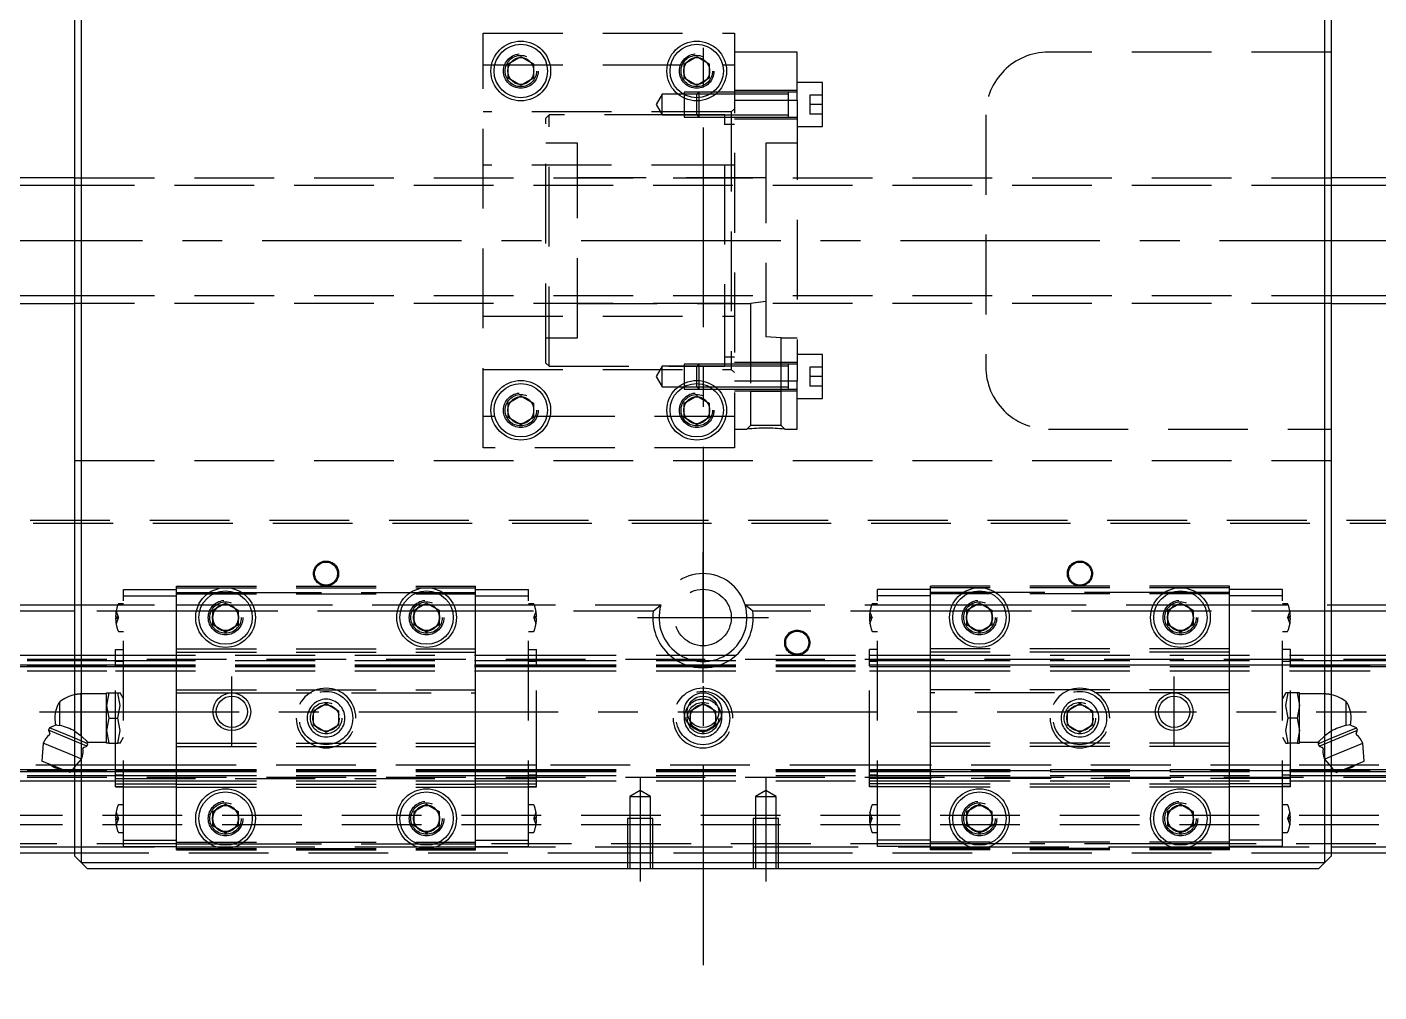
# Model space of a CAD drawing. Extents: x -13 to 881, y -378 to 120.
# Drawn here: x 152.4 to 367.6, y -119.6 to 34 of the extents above; entities that cross this region are included whole.
import ezdxf

# ---------------------------------------------------------------- set-up
doc = ezdxf.new("R2010")
doc.units = 0
doc.linetypes.add('CENTER', pattern=[50.8, 31.75, -6.35, 6.35, -6.35])
doc.linetypes.add('DASHED', pattern=[19.05, 12.7, -6.35])
doc.layers.get('0').update_dxf_attribs({"linetype": 'CONTINUOUS'})
doc.layers.add('CENTER', color=1, linetype='CENTER')

msp = doc.modelspace()

# ---------------------------------------------------------------- linework, layer by layer
at = {"color": 7, "linetype": 'CONTINUOUS'}
for p, q in [((161, 99), (161, -99)), ((359, -99), (359, 99)), ((160, -98), (160, 98)), ((360, 98), (360, -98)), ((229, 28.15), (231, 29.31)), ((229, 25.85), (229, 28.15)), ((231, 29.31), (233, 28.15)), ((233, 28.15), (233, 25.85)), ((257, 28.15), (259, 29.31)), ((257, 25.85), (257, 28.15)), ((259, 29.31), (261, 28.15)), ((261, 28.15), (261, 25.85)), ((231, 24.69), (229, 25.85)), ((233, 25.85), (231, 24.69)), ((259, 24.69), (257, 25.85)), ((261, 25.85), (259, 24.69)), ((273.6, 19.65), (273.6, 19.65)), ((160, 10), (28, 10)), ((463, 10), (360, 10)), ((28, -10), (160, -10)), ((360, -10), (463, -10)), ((229, -25.85), (231, -24.69)), ((231, -24.69), (233, -25.85)), ((257, -25.85), (259, -24.69)), ((259, -24.69), (261, -25.85)), ((229, -28.15), (229, -25.85)), ((233, -25.85), (233, -28.15)), ((257, -28.15), (257, -25.85)), ((261, -25.85), (261, -28.15)), ((231, -29.31), (229, -28.15)), ((233, -28.15), (231, -29.31)), ((259, -29.31), (257, -28.15)), ((261, -28.15), (259, -29.31)), ((146.71, -58), (160, -58)), ((182, -58.85), (184, -57.69)), ((184, -57.69), (186, -58.85)), ((214, -58.85), (216, -57.69)), ((216, -57.69), (218, -58.85)), ((302, -58.85), (304, -57.69)), ((304, -57.69), (306, -58.85)), ((334, -58.85), (336, -57.69)), ((336, -57.69), (338, -58.85)), ((360, -58), (373.29, -58)), ((160, -59), (147.94, -59)), ((182, -61.15), (182, -58.85)), ((186, -58.85), (186, -61.15)), ((214, -61.15), (214, -58.85)), ((218, -58.85), (218, -61.15)), ((302, -61.15), (302, -58.85)), ((306, -58.85), (306, -61.15)), ((334, -61.15), (334, -58.85)), ((338, -58.85), (338, -61.15)), ((372.06, -59), (360, -59)), ((184, -62.31), (182, -61.15)), ((186, -61.15), (184, -62.31)), ((216, -62.31), (214, -61.15)), ((218, -61.15), (216, -62.31)), ((304, -62.31), (302, -61.15)), ((306, -61.15), (304, -62.31)), ((336, -62.31), (334, -61.15)), ((338, -61.15), (336, -62.31)), ((0, -66), (160, -66)), ((360, -66), (520, -66)), ((0, -67.52), (160, -67.52)), ((0, -67.8), (160, -67.8)), ((360, -67.52), (520, -67.52)), ((360, -67.8), (520, -67.8)), ((157.6, -77.18), (157.6, -73.4)), ((362.4, -77.18), (362.4, -73.4)), ((157.1, -77.09), (155.98, -77.56)), ((156.94, -77.07), (157.6, -77.18)), ((363.06, -77.07), (362.4, -77.18)), ((364.02, -77.56), (362.9, -77.09)), ((155.98, -77.56), (155.83, -77.93)), ((155.83, -77.93), (156.04, -78.44)), ((160, -79.66), (155.83, -77.93)), ((160, -79.22), (155.98, -77.56)), ((360, -79.22), (364.02, -77.56)), ((360, -79.66), (364.17, -77.93)), ((363.96, -78.44), (364.17, -77.93)), ((364.17, -77.93), (364.02, -77.56)), ((154.97, -80), (154.77, -82.84)), ((160, -82.09), (154.97, -80)), ((360, -82.09), (365.03, -80)), ((365.23, -82.84), (365.03, -80)), ((159.2, -84.68), (154.77, -82.84)), ((159.2, -84.68), (160, -83.76)), ((360, -83.76), (360.8, -84.68)), ((360.8, -84.68), (365.23, -82.84)), ((0, -84.2), (158.05, -84.2)), ((0, -84.48), (158.73, -84.48)), ((0, -86), (160, -86)), ((159.37, -84.48), (160, -84.48)), ((159.62, -84.2), (160, -84.2)), ((360, -84.2), (360.38, -84.2)), ((360, -84.48), (360.63, -84.48)), ((360, -86), (520, -86)), ((361.27, -84.48), (520, -84.48)), ((361.95, -84.2), (520, -84.2)), ((182, -90.85), (184, -89.69)), ((184, -89.69), (186, -90.85)), ((214, -90.85), (216, -89.69)), ((216, -89.69), (218, -90.85)), ((302, -90.85), (304, -89.69)), ((304, -89.69), (306, -90.85)), ((334, -90.85), (336, -89.69)), ((336, -89.69), (338, -90.85)), ((182, -93.15), (182, -90.85)), ((186, -90.85), (186, -93.15)), ((214, -93.15), (214, -90.85)), ((218, -90.85), (218, -93.15)), ((302, -93.15), (302, -90.85)), ((306, -90.85), (306, -93.15)), ((334, -93.15), (334, -90.85)), ((338, -90.85), (338, -93.15)), ((184, -94.31), (182, -93.15)), ((186, -93.15), (184, -94.31)), ((216, -94.31), (214, -93.15)), ((218, -93.15), (216, -94.31)), ((304, -94.31), (302, -93.15)), ((306, -93.15), (304, -94.31)), ((336, -94.31), (334, -93.15)), ((338, -93.15), (336, -94.31)), ((1, -96.5), (160, -96.5)), ((360, -96.5), (519, -96.5)), ((160, -97.5), (2, -97.5)), ((161, -99), (160, -98)), ((360, -98), (359, -99)), ((518, -97.5), (360, -97.5)), ((162, -100), (161, -99)), ((161, -99), (359, -99)), ((358, -100), (162, -100)), ((359, -99), (358, -100))]:
    msp.add_line(p, q, dxfattribs=at)
at = {"color": 3, "linetype": 'DASHED'}
for p, q in [((225, 33), (265, 33)), ((225, -33), (225, 33)), ((265, 33), (265, -33)), ((225, 28), (265, 28)), ((275, 30), (265, 30)), ((275, 22.36), (275, 30)), ((360, 30), (315, 30)), ((275, 23.9), (265, 23.9)), ((279, 25.15), (275, 25.15)), ((279, 18.15), (279, 25.15)), ((253.5, 23.3), (252.55, 21.65)), ((252.55, 21.65), (253.5, 20)), ((257, 23.3), (253.5, 23.3)), ((253.5, 20), (253.5, 23.3)), ((259.35, 23.65), (257, 23.65)), ((257, 23.65), (257, 23.25)), ((259, 23.3), (257, 23.3)), ((257, 23.25), (257, 22.69)), ((257, 22.69), (257, 19.65)), ((259.35, 23.65), (259, 23.3)), ((261.09, 23.3), (259, 23.3)), ((259, 22.75), (259, 23.3)), ((259, 22.25), (259, 22.75)), ((259, 20), (259, 22.25)), ((261.62, 23.65), (259.35, 23.65)), ((261.62, 23.65), (259.35, 23.65)), ((259.35, 23.65), (259.35, 22.76)), ((259.35, 22.76), (259.35, 22.26)), ((259.35, 22.26), (259.35, 19.65)), ((261.98, 23.3), (261.09, 23.3)), ((262.37, 23.65), (261.62, 23.65)), ((262.37, 23.65), (261.62, 23.65)), ((265, 23.3), (261.98, 23.3)), ((265, 23.65), (262.37, 23.65)), ((265, 23.65), (262.37, 23.65)), ((273.6, 23.65), (265, 23.65)), ((273.6, 23.3), (265, 23.3)), ((265, 22.36), (275, 22.36)), ((275, 23.65), (273.59, 23.65)), ((273.6, 19.65), (273.6, 23.65)), ((275, 22.36), (275, -22.36)), ((279, 23.15), (277, 23.15)), ((277, 23.15), (277, 21.65)), ((277, 21.65), (277, 20.15)), ((279, 21.65), (277, 21.65)), ((264.5, 20.5), (225, 20.5)), ((235.5, 20), (235, 19.5)), ((235, -19.5), (235, 19.5)), ((257, 20), (235.5, 20)), ((235.5, -20), (235.5, 20)), ((253.5, 20), (257, 20)), ((257, 20), (259, 20)), ((259, 20), (257, 20)), ((257, 19.65), (259.35, 19.65)), ((263.5, 20), (259, 20)), ((259, 20), (259.35, 19.65)), ((259, 20), (265, 20)), ((259.35, 19.65), (265, 19.65)), ((259.35, 19.65), (265, 19.65)), ((263.5, 19.65), (263.5, 20)), ((263.5, -19.65), (263.5, 19.65)), ((265, 21), (264.5, 20.5)), ((264.5, 20.5), (264.5, -20.5)), ((265, 20), (273.6, 20)), ((265, 19.65), (273.6, 19.65)), ((265, 19.4), (275, 19.4)), ((273.59, 19.65), (275, 19.65)), ((279, 20.15), (277, 20.15)), ((305, 20), (305, -20)), ((265, 18.5), (263.5, 18.5)), ((275, 18.15), (279, 18.15)), ((240, 15.5), (235, 15.5)), ((240, -15.5), (240, 15.5)), ((275, 15.5), (270, 15.5)), ((270, 15.5), (270, -15.3)), ((264.5, 12), (225, 12)), ((265, 12), (264.5, 12)), ((160, 10), (360, 10)), ((360, 8.75), (160, 8.75)), ((270, 10), (240, 10)), ((160, -8.75), (360, -8.75)), ((360, -10), (160, -10)), ((240, -10), (267.54, -10)), ((270, -9.69), (267.54, -10)), ((267.54, -10), (267.54, -24)), ((225, -12), (264.5, -12)), ((264.5, -12), (265, -12)), ((264.5, -12), (265, -12)), ((235, -15.5), (240, -15.5)), ((272.46, -15.5), (270, -15.3)), ((272.46, -24), (272.46, -15.5)), ((272.46, -15.5), (275, -15.5)), ((263.5, -18.5), (265, -18.5)), ((279, -18.15), (275, -18.15)), ((279, -25.15), (279, -18.15)), ((225, -20.5), (264.5, -20.5)), ((235, -19.5), (235.5, -20)), ((235.5, -20), (257, -20)), ((253.5, -20), (252.55, -21.65)), ((257, -20), (253.5, -20)), ((253.5, -21.65), (253.5, -20)), ((259.35, -19.65), (257, -19.65)), ((257, -19.65), (257, -22.69)), ((259, -20), (257, -20)), ((257, -20), (259, -20)), ((259.35, -19.65), (259, -20)), ((259, -20), (263.5, -20)), ((265, -20), (259, -20)), ((259, -22.25), (259, -20)), ((265, -19.65), (259.35, -19.65)), ((265, -19.65), (259.35, -19.65)), ((259.35, -19.65), (259.35, -22.26)), ((263.5, -20), (263.5, -19.65)), ((264.5, -20.5), (265, -21)), ((275, -19.4), (265, -19.4)), ((273.6, -19.65), (265, -19.65)), ((273.6, -20), (265, -20)), ((275, -19.65), (273.59, -19.65)), ((273.6, -20), (273.6, -19.65)), ((273.6, -23.65), (273.6, -19.65)), ((273.6, -23.65), (273.6, -19.65)), ((273.6, -23.3), (273.6, -20)), ((279, -20.15), (277, -20.15)), ((277, -20.15), (277, -21.65)), ((252.55, -21.65), (253.5, -23.3)), ((253.5, -23.3), (253.5, -21.65)), ((253.5, -23.3), (257, -23.3)), ((257, -22.69), (257, -23.25)), ((257, -23.25), (257, -23.65)), ((257, -23.3), (259, -23.3)), ((257, -23.65), (259.35, -23.65)), ((259, -22.75), (259, -22.25)), ((259, -23.3), (259, -22.75)), ((259, -23.3), (259.35, -23.65)), ((259, -23.3), (261.09, -23.3)), ((259.35, -22.26), (259.35, -22.76)), ((259.35, -22.76), (259.35, -23.65)), ((259.35, -23.65), (261.62, -23.65)), ((259.35, -23.65), (261.62, -23.65)), ((261.09, -23.3), (261.98, -23.3)), ((261.62, -23.65), (262.37, -23.65)), ((261.62, -23.65), (262.37, -23.65)), ((261.98, -23.3), (265, -23.3)), ((262.37, -23.65), (265, -23.65)), ((262.37, -23.65), (265, -23.65)), ((275, -22.36), (265, -22.36)), ((265, -23.3), (273.6, -23.3)), ((265, -23.65), (273.6, -23.65)), ((273.59, -23.65), (275, -23.65)), ((273.6, -23.65), (273.6, -23.3)), ((275, -30), (275, -22.36)), ((279, -21.65), (277, -21.65)), ((277, -21.65), (277, -23.15)), ((279, -23.15), (277, -23.15)), ((265, -23.9), (275, -23.9)), ((272.46, -24), (267.54, -24)), ((267.55, -24), (267.55, -29.45)), ((272.45, -29.45), (272.45, -24)), ((275, -25.15), (279, -25.15)), ((265, -28), (225, -28)), ((265, -30), (267, -30)), ((267.55, -29.45), (267, -30)), ((272.45, -29.45), (267.55, -29.45)), ((273, -30), (272.45, -29.45)), ((273, -30), (275, -30)), ((315, -30), (360, -30)), ((265, -33), (225, -33)), ((160, -35), (360, -35)), ((0.5, -44.5), (519.5, -44.5)), ((1, -45), (519, -45)), ((167.77, -55.55), (176.2, -55.55)), ((167.77, -56.55), (167.77, -55.55)), ((176.2, -56), (176.2, -55)), ((176.2, -55), (223.8, -55)), ((176.2, -55.25), (223.8, -55.25)), ((223.8, -56), (223.8, -55)), ((223.8, -55.55), (232.23, -55.55)), ((232.23, -56.55), (232.23, -55.55)), ((287.77, -56.55), (287.77, -55.55)), ((296.2, -55.55), (287.77, -55.55)), ((296.2, -56), (296.2, -55)), ((343.8, -55), (296.2, -55)), ((343.8, -55.25), (296.2, -55.25)), ((343.8, -56), (343.8, -55)), ((352.23, -55.55), (343.8, -55.55)), ((352.23, -56.55), (352.23, -55.55)), ((160, -58), (176.2, -58)), ((167.77, -57.8), (166.99, -57.8)), ((167.77, -56.55), (176.2, -56.55)), ((167.77, -95.45), (167.77, -56.55)), ((176.2, -65), (176.2, -56)), ((176.2, -56), (181.44, -56)), ((176.2, -56.25), (223.8, -56.25)), ((176.2, -58), (179.69, -58)), ((179.69, -58), (180.25, -58)), ((180.25, -58), (182.11, -58)), ((181.44, -56), (182.56, -56)), ((182.11, -58), (182.5, -58)), ((182.5, -58), (183.36, -58)), ((182.56, -56), (185.44, -56)), ((183.36, -58), (183.46, -58)), ((183.46, -58), (183.5, -58)), ((183.5, -58), (184.5, -58)), ((184.5, -58), (184.54, -58)), ((184.54, -58), (184.64, -58)), ((184.64, -58), (185.5, -58)), ((185.44, -56), (186.56, -56)), ((185.5, -58), (185.89, -58)), ((185.89, -58), (187.75, -58)), ((186.56, -56), (213.44, -56)), ((187.75, -58), (188.31, -58)), ((188.31, -58), (211.69, -58)), ((211.69, -58), (212.25, -58)), ((212.25, -58), (214.11, -58)), ((213.44, -56), (214.56, -56)), ((214.11, -58), (214.5, -58)), ((214.5, -58), (215.36, -58)), ((214.56, -56), (217.44, -56)), ((215.36, -58), (215.46, -58)), ((215.46, -58), (215.5, -58)), ((215.5, -58), (216.5, -58)), ((216.5, -58), (216.54, -58)), ((216.54, -58), (216.64, -58)), ((216.64, -58), (217.5, -58)), ((217.44, -56), (218.56, -56)), ((217.5, -58), (217.89, -58)), ((217.89, -58), (219.75, -58)), ((218.56, -56), (223.8, -56)), ((219.75, -58), (220.31, -58)), ((220.31, -58), (223.8, -58)), ((223.8, -65), (223.8, -56)), ((223.8, -56.55), (232.23, -56.55)), ((223.8, -58), (253.29, -58)), ((232.23, -95.45), (232.23, -56.55)), ((233.01, -57.8), (232.23, -57.8)), ((252.06, -59), (253.29, -58)), ((266.71, -58), (296.2, -58)), ((267.94, -59), (266.71, -58)), ((287.77, -57.8), (286.99, -57.8)), ((287.77, -95.45), (287.77, -56.55)), ((296.2, -56.55), (287.77, -56.55)), ((296.2, -65), (296.2, -56)), ((301.44, -56), (296.2, -56)), ((343.8, -56.25), (296.2, -56.25)), ((296.2, -58), (299.69, -58)), ((299.69, -58), (300.25, -58)), ((300.25, -58), (302.11, -58)), ((302.56, -56), (301.44, -56)), ((302.11, -58), (302.5, -58)), ((302.5, -58), (303.36, -58)), ((305.44, -56), (302.56, -56)), ((303.36, -58), (303.46, -58)), ((303.46, -58), (303.5, -58)), ((303.5, -58), (304.5, -58)), ((304.5, -58), (304.54, -58)), ((304.54, -58), (304.64, -58)), ((304.64, -58), (305.5, -58)), ((306.56, -56), (305.44, -56)), ((305.5, -58), (305.89, -58)), ((305.89, -58), (307.75, -58)), ((333.44, -56), (306.56, -56)), ((307.75, -58), (308.31, -58)), ((308.31, -58), (331.69, -58)), ((331.69, -58), (332.25, -58)), ((332.25, -58), (334.11, -58)), ((334.56, -56), (333.44, -56)), ((334.11, -58), (334.5, -58)), ((334.5, -58), (335.36, -58)), ((337.44, -56), (334.56, -56)), ((335.36, -58), (335.46, -58)), ((335.46, -58), (335.5, -58)), ((335.5, -58), (336.5, -58)), ((336.5, -58), (336.54, -58)), ((336.54, -58), (336.64, -58)), ((336.64, -58), (337.5, -58)), ((338.56, -56), (337.44, -56)), ((337.5, -58), (337.89, -58)), ((337.89, -58), (339.75, -58)), ((343.8, -56), (338.56, -56)), ((339.75, -58), (340.31, -58)), ((340.31, -58), (360, -58)), ((343.8, -65), (343.8, -56)), ((352.23, -56.55), (343.8, -56.55)), ((352.23, -95.45), (352.23, -56.55)), ((353.01, -57.8), (352.23, -57.8)), ((176.2, -59), (160, -59)), ((166.5, -59.9), (166.58, -59.9)), ((166.58, -60.1), (166.5, -60.1)), ((166.58, -59), (166.9, -59.9)), ((166.58, -59.9), (166.9, -59.9)), ((166.58, -59.9), (166.58, -60.1)), ((166.9, -60.1), (166.58, -61)), ((166.58, -60.1), (166.9, -60.1)), ((166.9, -59.9), (166.94, -60)), ((166.9, -60.1), (166.94, -60)), ((179.36, -59), (176.2, -59)), ((179.87, -59), (179.36, -59)), ((181.44, -59), (179.87, -59)), ((181.71, -59), (181.44, -59)), ((182, -59), (181.71, -59)), ((182.15, -59), (182, -59)), ((182.2, -59), (182.15, -59)), ((185.8, -59), (182.2, -59)), ((185.85, -59), (185.8, -59)), ((186, -59), (185.85, -59)), ((186.29, -59), (186, -59)), ((186.56, -59), (186.29, -59)), ((188.13, -59), (186.56, -59)), ((188.64, -59), (188.13, -59)), ((211.36, -59), (188.64, -59)), ((211.87, -59), (211.36, -59)), ((213.44, -59), (211.87, -59)), ((213.71, -59), (213.44, -59)), ((214, -59), (213.71, -59)), ((214.15, -59), (214, -59)), ((214.2, -59), (214.15, -59)), ((217.8, -59), (214.2, -59)), ((217.85, -59), (217.8, -59)), ((218, -59), (217.85, -59)), ((218.29, -59), (218, -59)), ((218.56, -59), (218.29, -59)), ((220.13, -59), (218.56, -59)), ((220.64, -59), (220.13, -59)), ((223.8, -59), (220.64, -59)), ((252.06, -59), (223.8, -59)), ((233.1, -59.9), (233.06, -60)), ((233.1, -60.1), (233.06, -60)), ((233.1, -59.9), (233.42, -59)), ((233.42, -59.9), (233.1, -59.9)), ((233.42, -61), (233.1, -60.1)), ((233.42, -60.1), (233.1, -60.1)), ((233.42, -60.1), (233.42, -59.9)), ((233.42, -59.9), (233.5, -59.9)), ((233.5, -60.1), (233.42, -60.1)), ((296.2, -59), (267.94, -59)), ((286.58, -59.9), (286.5, -59.9)), ((286.5, -60.1), (286.58, -60.1)), ((286.9, -59.9), (286.58, -59)), ((286.58, -59.9), (286.9, -59.9)), ((286.58, -60.1), (286.58, -59.9)), ((286.58, -61), (286.9, -60.1)), ((286.58, -60.1), (286.9, -60.1)), ((286.9, -59.9), (286.94, -60)), ((286.9, -60.1), (286.94, -60)), ((299.36, -59), (296.2, -59)), ((299.87, -59), (299.36, -59)), ((301.44, -59), (299.87, -59)), ((301.71, -59), (301.44, -59)), ((302, -59), (301.71, -59)), ((302.15, -59), (302, -59)), ((302.2, -59), (302.15, -59)), ((305.8, -59), (302.2, -59)), ((305.85, -59), (305.8, -59)), ((306, -59), (305.85, -59)), ((306.29, -59), (306, -59)), ((306.56, -59), (306.29, -59)), ((308.13, -59), (306.56, -59)), ((308.64, -59), (308.13, -59)), ((331.36, -59), (308.64, -59)), ((331.87, -59), (331.36, -59)), ((333.44, -59), (331.87, -59)), ((333.71, -59), (333.44, -59)), ((334, -59), (333.71, -59)), ((334.15, -59), (334, -59)), ((334.2, -59), (334.15, -59)), ((337.8, -59), (334.2, -59)), ((337.85, -59), (337.8, -59)), ((338, -59), (337.85, -59)), ((338.29, -59), (338, -59)), ((338.56, -59), (338.29, -59)), ((340.13, -59), (338.56, -59)), ((340.64, -59), (340.13, -59)), ((360, -59), (340.64, -59)), ((353.1, -59.9), (353.06, -60)), ((353.1, -60.1), (353.06, -60)), ((353.42, -59), (353.1, -59.9)), ((353.42, -59.9), (353.1, -59.9)), ((353.1, -60.1), (353.42, -61)), ((353.42, -60.1), (353.1, -60.1)), ((353.5, -59.9), (353.42, -59.9)), ((353.42, -59.9), (353.42, -60.1)), ((353.42, -60.1), (353.5, -60.1)), ((166.99, -62.2), (167.77, -62.2)), ((232.23, -62.2), (233.01, -62.2)), ((286.99, -62.2), (287.77, -62.2)), ((352.23, -62.2), (353.01, -62.2)), ((0, -66.6), (520, -66.6)), ((160, -66), (166.5, -66)), ((166.5, -65.07), (167.77, -65.07)), ((166.5, -67.67), (166.5, -65.07)), ((166.5, -65.08), (167.77, -65.08)), ((166.5, -66), (223.8, -66)), ((176.2, -65.5), (176.2, -65)), ((176.2, -65), (223.8, -65)), ((176.2, -71.5), (176.2, -65.5)), ((176.2, -65.5), (223.8, -65.5)), ((223.8, -65.5), (223.8, -65)), ((223.8, -71.5), (223.8, -65.5)), ((223.8, -66), (233.5, -66)), ((232.23, -65.07), (233.5, -65.07)), ((232.23, -65.08), (233.5, -65.08)), ((233.5, -67.67), (233.5, -65.07)), ((233.5, -66), (286.5, -66)), ((287.77, -65.07), (286.5, -65.07)), ((286.5, -67.67), (286.5, -65.07)), ((287.77, -65.08), (286.5, -65.08)), ((286.5, -66), (296.2, -66)), ((296.2, -65.5), (296.2, -65)), ((343.8, -65), (296.2, -65)), ((296.2, -71.5), (296.2, -65.5)), ((343.8, -65.5), (296.2, -65.5)), ((296.2, -66), (353.5, -66)), ((343.8, -65.5), (343.8, -65)), ((343.8, -71.5), (343.8, -65.5)), ((353.5, -65.07), (352.23, -65.07)), ((353.5, -65.08), (352.23, -65.08)), ((353.5, -67.67), (353.5, -65.07)), ((353.5, -66), (360, -66)), ((0, -66.85), (160, -66.85)), ((0, -67.58), (166.5, -67.58)), ((0, -68.5), (166.5, -68.5)), ((160, -66.85), (166.5, -66.85)), ((160, -67.52), (166.5, -67.52)), ((160, -67.8), (166.5, -67.8)), ((166.5, -66.85), (223.8, -66.85)), ((166.5, -66.92), (167.77, -66.92)), ((166.5, -67.52), (223.8, -67.52)), ((166.5, -67.58), (223.8, -67.58)), ((166.5, -84.33), (166.5, -67.67)), ((166.5, -67.8), (223.8, -67.8)), ((166.5, -68.5), (223.8, -68.5)), ((223.8, -66.85), (233.5, -66.85)), ((223.8, -67.52), (233.5, -67.52)), ((223.8, -67.58), (233.5, -67.58)), ((223.8, -67.8), (233.5, -67.8)), ((223.8, -68.5), (233.5, -68.5)), ((232.23, -66.92), (233.5, -66.92)), ((233.5, -66.85), (286.5, -66.85)), ((233.5, -67.52), (286.5, -67.52)), ((233.5, -67.58), (286.5, -67.58)), ((233.5, -84.33), (233.5, -67.67)), ((233.5, -67.8), (286.5, -67.8)), ((233.5, -68.5), (286.5, -68.5)), ((286.5, -66.85), (296.2, -66.85)), ((286.5, -66.92), (287.77, -66.92)), ((286.5, -67.52), (296.2, -67.52)), ((296.2, -67.58), (286.5, -67.58)), ((286.5, -84.33), (286.5, -67.67)), ((286.5, -67.8), (296.2, -67.8)), ((286.5, -68.5), (296.2, -68.5)), ((296.2, -66.85), (353.5, -66.85)), ((296.2, -67.52), (353.5, -67.52)), ((353.5, -67.58), (296.2, -67.58)), ((296.2, -67.8), (353.5, -67.8)), ((296.2, -68.5), (353.5, -68.5)), ((352.23, -66.92), (353.5, -66.92)), ((353.5, -66.85), (360, -66.85)), ((353.5, -67.52), (360, -67.52)), ((353.5, -67.58), (520, -67.58)), ((353.5, -84.33), (353.5, -67.67)), ((353.5, -67.8), (360, -67.8)), ((353.5, -68.5), (520, -68.5)), ((360, -66.85), (520, -66.85)), ((165.04, -72.15), (161.04, -72.15)), ((161.04, -78.83), (161.04, -72.15)), ((165.04, -74), (165.04, -72)), ((165.04, -72), (165.4, -72)), ((165.4, -72), (165.04, -74)), ((165.4, -72), (166.87, -72)), ((166.87, -72), (167.22, -72)), ((167.22, -74), (166.87, -72)), ((167.77, -72.94), (167.22, -72)), ((176.2, -72), (176.2, -71.5)), ((176.2, -71.5), (223.8, -71.5)), ((176.2, -80), (176.2, -72)), ((176.2, -72), (185, -72)), ((185, -72), (223.8, -72)), ((223.8, -72), (223.8, -71.5)), ((223.8, -80), (223.8, -72)), ((296.2, -72), (296.2, -71.5)), ((343.8, -71.5), (296.2, -71.5)), ((296.2, -80), (296.2, -72)), ((335, -72), (296.2, -72)), ((343.8, -72), (335, -72)), ((343.8, -72), (343.8, -71.5)), ((343.8, -80), (343.8, -72)), ((352.78, -72), (352.23, -72.94)), ((353.13, -72), (352.78, -72)), ((352.78, -74), (353.13, -72)), ((354.6, -72), (353.13, -72)), ((354.96, -72), (354.6, -72)), ((354.6, -72), (354.96, -74)), ((354.96, -74), (354.96, -72)), ((358.96, -72.15), (354.96, -72.15)), ((358.96, -78.83), (358.96, -72.15)), ((165.04, -78), (165.04, -74)), ((165.04, -74), (165.4, -76)), ((166.87, -76), (167.22, -74)), ((198, -74.85), (200, -73.69)), ((198, -77.15), (198, -74.85)), ((200, -73.69), (202, -74.85)), ((202, -74.85), (202, -77.15)), ((258, -74.85), (260, -73.69)), ((258, -76.5), (258, -74.85)), ((260, -73.69), (262, -74.85)), ((262, -74.85), (262, -76.5)), ((318, -74.85), (320, -73.69)), ((318, -77.15), (318, -74.85)), ((320, -73.69), (322, -74.85)), ((322, -74.85), (322, -77.15)), ((353.13, -76), (352.78, -74)), ((354.96, -74), (354.6, -76)), ((354.96, -78), (354.96, -74)), ((165.4, -76), (165.04, -78)), ((165.4, -76), (166.87, -76)), ((167.22, -78), (166.87, -76)), ((197.5, -76), (197.53, -75.59)), ((200, -78.31), (198, -77.15)), ((202, -77.15), (200, -78.31)), ((257.5, -76), (257.53, -75.59)), ((258, -77.15), (258, -76.5)), ((260, -78.31), (258, -77.15)), ((262, -77.15), (260, -78.31)), ((262, -76.5), (262, -77.15)), ((317.5, -76), (317.53, -75.59)), ((320, -78.31), (318, -77.15)), ((322, -77.15), (320, -78.31)), ((352.78, -78), (353.13, -76)), ((354.6, -76), (353.13, -76)), ((354.6, -76), (354.96, -78)), ((160, -78.1), (161.04, -78.83)), ((162.08, -80.08), (160, -79.22)), ((161.04, -78.83), (162.08, -79.85)), ((165.04, -80), (165.04, -78)), ((165.04, -78), (165.4, -80)), ((166.87, -80), (167.22, -78)), ((167.22, -80), (167.77, -79.06)), ((352.23, -79.06), (352.78, -80)), ((353.13, -80), (352.78, -78)), ((354.96, -78), (354.6, -80)), ((354.96, -80), (354.96, -78)), ((358.96, -78.83), (357.92, -79.85)), ((357.92, -80.08), (360, -79.22)), ((360, -78.1), (358.96, -78.83)), ((161.93, -80.45), (160, -79.66)), ((161.42, -80.66), (161.93, -80.45)), ((162.08, -80.08), (161.9, -79.64)), ((161.93, -80.45), (162.08, -80.08)), ((162.08, -79.85), (165.04, -79.85)), ((165.4, -80), (165.04, -80)), ((165.4, -80), (166.87, -80)), ((167.22, -80), (166.87, -80)), ((176.2, -80), (223.8, -80)), ((176.2, -80.5), (176.2, -80)), ((176.2, -86.5), (176.2, -80.5)), ((176.2, -80.5), (223.8, -80.5)), ((223.8, -80.5), (223.8, -80)), ((223.8, -86.5), (223.8, -80.5)), ((296.2, -80.5), (296.2, -80)), ((343.8, -80), (296.2, -80)), ((296.2, -86.5), (296.2, -80.5)), ((343.8, -80.5), (296.2, -80.5)), ((343.8, -80.5), (343.8, -80)), ((343.8, -86.5), (343.8, -80.5)), ((352.78, -80), (353.13, -80)), ((354.6, -80), (353.13, -80)), ((354.6, -80), (354.96, -80)), ((354.96, -79.85), (357.92, -79.85)), ((358.1, -79.64), (357.92, -80.08)), ((357.92, -80.08), (358.07, -80.45)), ((358.07, -80.45), (360, -79.66)), ((358.07, -80.45), (358.58, -80.66)), ((166.5, -83.5), (0, -83.5)), ((161.07, -82.53), (160, -82.09)), ((160, -83.76), (161.07, -82.53)), ((176.2, -83.5), (166.5, -83.5)), ((223.8, -83.5), (176.2, -83.5)), ((233.5, -83.5), (223.8, -83.5)), ((286.5, -83.5), (233.5, -83.5)), ((296.2, -83.5), (286.5, -83.5)), ((353.5, -83.5), (296.2, -83.5)), ((520, -83.5), (353.5, -83.5)), ((358.93, -82.53), (360, -82.09)), ((358.93, -82.53), (360, -83.76)), ((0, -84.42), (166.5, -84.42)), ((0, -85.15), (160, -85.15)), ((0, -85.4), (520, -85.4)), ((158.05, -84.2), (159.62, -84.2)), ((158.73, -84.48), (159.37, -84.48)), ((160, -84.2), (166.5, -84.2)), ((160, -84.48), (166.5, -84.48)), ((160, -85.15), (166.5, -85.15)), ((160, -86), (166.5, -86)), ((166.5, -84.2), (176.2, -84.2)), ((166.5, -86.93), (166.5, -84.33)), ((166.5, -84.42), (176.2, -84.42)), ((166.5, -84.48), (176.2, -84.48)), ((167.77, -85.08), (166.5, -85.08)), ((166.5, -85.15), (176.2, -85.15)), ((166.5, -85.6), (233.5, -85.6)), ((166.5, -86), (176.2, -86)), ((176.2, -84.2), (223.8, -84.2)), ((176.2, -84.42), (223.8, -84.42)), ((176.2, -84.48), (223.8, -84.48)), ((176.2, -85.15), (223.8, -85.15)), ((176.2, -86), (223.8, -86)), ((223.8, -84.2), (233.5, -84.2)), ((223.8, -84.42), (233.5, -84.42)), ((223.8, -84.48), (233.5, -84.48)), ((223.8, -85.15), (233.5, -85.15)), ((223.8, -86), (233.5, -86)), ((233.5, -85.08), (232.23, -85.08)), ((233.5, -84.2), (286.5, -84.2)), ((233.5, -86.93), (233.5, -84.33)), ((233.5, -84.42), (286.5, -84.42)), ((233.5, -84.48), (286.5, -84.48)), ((233.5, -85.15), (286.5, -85.15)), ((233.5, -86), (286.5, -86)), ((286.5, -84.2), (296.2, -84.2)), ((286.5, -86.93), (286.5, -84.33)), ((296.2, -84.42), (286.5, -84.42)), ((286.5, -84.48), (296.2, -84.48)), ((287.77, -85.08), (286.5, -85.08)), ((286.5, -85.15), (296.2, -85.15)), ((353.5, -85.6), (286.5, -85.6)), ((286.5, -86), (296.2, -86)), ((296.2, -84.2), (353.5, -84.2)), ((353.5, -84.42), (296.2, -84.42)), ((296.2, -84.48), (353.5, -84.48)), ((296.2, -85.15), (353.5, -85.15)), ((296.2, -86), (353.5, -86)), ((353.5, -85.08), (352.23, -85.08)), ((353.5, -84.2), (360, -84.2)), ((353.5, -86.93), (353.5, -84.33)), ((353.5, -84.42), (520, -84.42)), ((353.5, -84.48), (360, -84.48)), ((353.5, -85.15), (360, -85.15)), ((353.5, -86), (360, -86)), ((360, -85.15), (520, -85.15)), ((360.38, -84.2), (361.95, -84.2)), ((360.63, -84.48), (361.27, -84.48)), ((166.5, -86.46), (167.77, -86.46)), ((166.5, -86.92), (167.77, -86.92)), ((166.5, -86.93), (167.77, -86.93)), ((167.77, -86.46), (176.2, -86.46)), ((167.77, -86.93), (176.2, -86.93)), ((176.2, -87), (176.2, -86.5)), ((176.2, -86.5), (223.8, -86.5)), ((176.2, -96), (176.2, -87)), ((176.2, -87), (223.8, -87)), ((223.8, -86.46), (232.23, -86.46)), ((223.8, -87), (223.8, -86.5)), ((223.8, -86.93), (232.23, -86.93)), ((223.8, -96), (223.8, -87)), ((232.23, -86.46), (233.5, -86.46)), ((232.23, -86.92), (233.5, -86.92)), ((232.23, -86.93), (233.5, -86.93)), ((250, -87.55), (248.35, -88.5)), ((251.65, -88.5), (250, -87.55)), ((270, -87.55), (268.35, -88.5)), ((271.65, -88.5), (270, -87.55)), ((287.77, -86.46), (286.5, -86.46)), ((287.77, -86.92), (286.5, -86.92)), ((287.77, -86.93), (286.5, -86.93)), ((296.2, -86.46), (287.77, -86.46)), ((296.2, -86.93), (287.77, -86.93)), ((296.2, -87), (296.2, -86.5)), ((343.8, -86.5), (296.2, -86.5)), ((296.2, -96), (296.2, -87)), ((343.8, -87), (296.2, -87)), ((352.23, -86.46), (343.8, -86.46)), ((343.8, -87), (343.8, -86.5)), ((352.23, -86.93), (343.8, -86.93)), ((343.8, -96), (343.8, -87)), ((353.5, -86.46), (352.23, -86.46)), ((353.5, -86.92), (352.23, -86.92)), ((353.5, -86.93), (352.23, -86.93)), ((167.77, -89.8), (166.99, -89.8)), ((233.01, -89.8), (232.23, -89.8)), ((248.35, -88.5), (248.35, -92)), ((248.35, -88.5), (251.65, -88.5)), ((251.65, -92), (251.65, -88.5)), ((268.35, -88.5), (268.35, -92)), ((268.35, -88.5), (271.65, -88.5)), ((271.65, -92), (271.65, -88.5)), ((287.77, -89.8), (286.99, -89.8)), ((353.01, -89.8), (352.23, -89.8)), ((520, -91.5), (0, -91.5)), ((166.5, -91.9), (166.58, -91.9)), ((166.58, -92.1), (166.5, -92.1)), ((166.58, -91), (166.9, -91.9)), ((166.58, -91.9), (166.9, -91.9)), ((166.58, -91.9), (166.58, -92.1)), ((166.9, -92.1), (166.58, -93)), ((166.58, -92.1), (166.9, -92.1)), ((166.9, -91.9), (166.94, -92)), ((166.9, -92.1), (166.94, -92)), ((233.1, -91.9), (233.06, -92)), ((233.1, -92.1), (233.06, -92)), ((233.1, -91.9), (233.42, -91)), ((233.42, -91.9), (233.1, -91.9)), ((233.42, -93), (233.1, -92.1)), ((233.42, -92.1), (233.1, -92.1)), ((233.42, -92.1), (233.42, -91.9)), ((233.42, -91.9), (233.5, -91.9)), ((233.5, -92.1), (233.42, -92.1)), ((248, -92), (248, -100)), ((252, -92), (248, -92)), ((248.35, -92), (248.35, -100)), ((251.65, -100), (251.65, -92)), ((252, -100), (252, -92)), ((268, -92), (268, -100)), ((272, -92), (268, -92)), ((268.35, -92), (268.35, -100)), ((271.65, -100), (271.65, -92)), ((272, -100), (272, -92)), ((286.58, -91.9), (286.5, -91.9)), ((286.5, -92.1), (286.58, -92.1)), ((286.9, -91.9), (286.58, -91)), ((286.58, -91.9), (286.9, -91.9)), ((286.58, -92.1), (286.58, -91.9)), ((286.58, -93), (286.9, -92.1)), ((286.58, -92.1), (286.9, -92.1)), ((286.9, -91.9), (286.94, -92)), ((286.9, -92.1), (286.94, -92)), ((353.1, -91.9), (353.06, -92)), ((353.1, -92.1), (353.06, -92)), ((353.42, -91), (353.1, -91.9)), ((353.42, -91.9), (353.1, -91.9)), ((353.1, -92.1), (353.42, -93)), ((353.42, -92.1), (353.1, -92.1)), ((353.5, -91.9), (353.42, -91.9)), ((353.42, -91.9), (353.42, -92.1)), ((353.42, -92.1), (353.5, -92.1)), ((520, -93), (0, -93)), ((166.99, -94.2), (167.77, -94.2)), ((232.23, -94.2), (233.01, -94.2)), ((286.99, -94.2), (287.77, -94.2)), ((352.23, -94.2), (353.01, -94.2)), ((176.2, -96), (0.5, -96)), ((160, -96.5), (176.2, -96.5)), ((167.77, -96.45), (167.77, -95.45)), ((167.77, -95.45), (176.2, -95.45)), ((167.77, -96.45), (176.2, -96.45)), ((176.2, -95.75), (223.8, -95.75)), ((176.2, -97), (176.2, -96)), ((176.2, -96), (181.44, -96)), ((176.2, -96.5), (182.48, -96.5)), ((176.2, -96.75), (223.8, -96.75)), ((181.44, -96), (182.56, -96)), ((182.48, -96.5), (185.52, -96.5)), ((182.56, -96), (185.44, -96)), ((185.44, -96), (186.56, -96)), ((185.52, -96.5), (214.48, -96.5)), ((186.56, -96), (213.44, -96)), ((213.44, -96), (214.56, -96)), ((214.48, -96.5), (217.52, -96.5)), ((214.56, -96), (217.44, -96)), ((217.44, -96), (218.56, -96)), ((217.52, -96.5), (223.8, -96.5)), ((218.56, -96), (223.8, -96)), ((223.8, -95.45), (232.23, -95.45)), ((223.8, -97), (223.8, -96)), ((296.2, -96), (223.8, -96)), ((223.8, -96.45), (232.23, -96.45)), ((223.8, -96.5), (248, -96.5)), ((232.23, -96.45), (232.23, -95.45)), ((248, -96.5), (252, -96.5)), ((252, -96.5), (268, -96.5)), ((268, -96.5), (272, -96.5)), ((272, -96.5), (296.2, -96.5)), ((287.77, -96.45), (287.77, -95.45)), ((296.2, -95.45), (287.77, -95.45)), ((296.2, -96.45), (287.77, -96.45)), ((343.8, -95.75), (296.2, -95.75)), ((296.2, -97), (296.2, -96)), ((301.44, -96), (296.2, -96)), ((296.2, -96.5), (302.48, -96.5)), ((343.8, -96.75), (296.2, -96.75)), ((302.56, -96), (301.44, -96)), ((302.48, -96.5), (305.52, -96.5)), ((305.44, -96), (302.56, -96)), ((306.56, -96), (305.44, -96)), ((305.52, -96.5), (334.48, -96.5)), ((333.44, -96), (306.56, -96)), ((334.56, -96), (333.44, -96)), ((334.48, -96.5), (337.52, -96.5)), ((337.44, -96), (334.56, -96)), ((338.56, -96), (337.44, -96)), ((337.52, -96.5), (343.8, -96.5)), ((343.8, -96), (338.56, -96)), ((352.23, -95.45), (343.8, -95.45)), ((343.8, -97), (343.8, -96)), ((519.5, -96), (343.8, -96)), ((352.23, -96.45), (343.8, -96.45)), ((343.8, -96.5), (360, -96.5)), ((352.23, -96.45), (352.23, -95.45)), ((248, -97.5), (160, -97.5)), ((176.2, -97), (223.8, -97)), ((252, -97.5), (248, -97.5)), ((268, -97.5), (252, -97.5)), ((272, -97.5), (268, -97.5)), ((360, -97.5), (272, -97.5)), ((343.8, -97), (296.2, -97))]:
    msp.add_line(p, q, dxfattribs=at)
at = {"color": 3, "linetype": 'CONTINUOUS'}
for p, q in [((160, 8.75), (28, 8.75)), ((463, 8.75), (360, 8.75)), ((28, -8.75), (160, -8.75)), ((360, -8.75), (463, -8.75))]:
    msp.add_line(p, q, dxfattribs=at)
at = {"color": 7, "linetype": 'CONTINUOUS'}
for centre, radius in [((231, 27), 4.75), ((231, 27), 4.25), ((259, 27), 4.75), ((259, 27), 4.25), ((231, -27), 4.75), ((231, -27), 4.25), ((259, -27), 4.75), ((259, -27), 4.25), ((184, -60), 4.75), ((184, -60), 4.25), ((216, -60), 4.75), ((216, -60), 4.25), ((304, -60), 4.75), ((304, -60), 4.25), ((336, -60), 4.75), ((336, -60), 4.25), ((185, -75), 2.5), ((260, -75), 3), ((260, -75), 2.5), ((335, -75), 2.5), ((184, -92), 4.75), ((184, -92), 4.25), ((216, -92), 4.75), ((216, -92), 4.25), ((304, -92), 4.75), ((304, -92), 4.25), ((336, -92), 4.75), ((336, -92), 4.25)]:
    msp.add_circle(centre, radius, dxfattribs=at)
at = {"color": 3, "linetype": 'DASHED'}
for centre, radius in [((231, 27), 2.75), ((231, 27), 2.5), ((259, 27), 2.75), ((259, 27), 2.5), ((231, -27), 2.75), ((231, -27), 2.5), ((259, -27), 2.75), ((259, -27), 2.5), ((200, -53), 2), ((200, -53), 1.83), ((320, -53), 2), ((320, -53), 1.83), ((260, -60), 4.5), ((184, -60), 2.75), ((184, -60), 2.5), ((184, -60), 2.07), ((216, -60), 2.75), ((216, -60), 2.5), ((216, -60), 2.07), ((304, -60), 2.75), ((304, -60), 2.5), ((304, -60), 2.07), ((336, -60), 2.75), ((336, -60), 2.5), ((336, -60), 2.07), ((275, -64), 2), ((275, -64), 1.83), ((200, -76), 4.25), ((260, -76), 4.25), ((320, -76), 4.25), ((200, -76), 2.5), ((200, -76), 2.1), ((260, -76), 2.5), ((320, -76), 2.5), ((320, -76), 2.1), ((184, -92), 2.75), ((184, -92), 2.5), ((184, -92), 2.07), ((216, -92), 2.75), ((216, -92), 2.5), ((216, -92), 2.07), ((304, -92), 2.75), ((304, -92), 2.5), ((304, -92), 2.07), ((336, -92), 2.75), ((336, -92), 2.5), ((336, -92), 2.07)]:
    msp.add_circle(centre, radius, dxfattribs=at)
at = {"color": 3, "linetype": 'CONTINUOUS'}
for centre in [(185, -75), (335, -75)]:
    msp.add_circle(centre, 3, dxfattribs=at)
at = {"color": 3, "linetype": 'DASHED'}
for centre, radius, start, end in [((231, 27), 2.1, 137.7528, 162.2472), ((231, 27), 2.1, 102.2472, 137.7528), ((231, 27), 2.1, 77.7528, 102.2472), ((231, 27), 2.1, 42.2472, 77.7528), ((231, 27), 2.1, 17.7528, 42.2472), ((259, 27), 2.1, 137.7528, 162.2472), ((259, 27), 2.1, 102.2472, 137.7528), ((259, 27), 2.1, 77.7528, 102.2472), ((259, 27), 2.1, 42.2472, 77.7528), ((259, 27), 2.1, 17.7528, 42.2472), ((315, 20), 10, 90, 180), ((231, 27), 2.1, 162.2472, 180), ((231, 27), 2.1, 180, 197.7528), ((231, 27), 2.1, 197.7528, 222.2472), ((231, 27), 2.1, 317.7528, 342.2472), ((231, 27), 2.1, 342.2472, 17.7528), ((259, 27), 2.1, 162.2472, 180), ((259, 27), 2.1, 180, 197.7528), ((259, 27), 2.1, 197.7528, 222.2472), ((259, 27), 2.1, 317.7528, 342.2472), ((259, 27), 2.1, 342.2472, 17.7528), ((231, 27), 2.1, 222.2472, 257.7528), ((231, 27), 2.1, 257.7528, 282.2472), ((231, 27), 2.1, 282.2472, 317.7528), ((259, 27), 2.1, 222.2472, 257.7528), ((259, 27), 2.1, 257.7528, 282.2472), ((259, 27), 2.1, 282.2472, 317.7528), ((315, -20), 10, 180, 270), ((231, -27), 2.1, 137.7528, 162.2472), ((231, -27), 2.1, 102.2472, 137.7528), ((231, -27), 2.1, 77.7528, 102.2472), ((231, -27), 2.1, 42.2472, 77.7528), ((231, -27), 2.1, 17.7528, 42.2472), ((259, -27), 2.1, 137.7528, 162.2472), ((259, -27), 2.1, 102.2472, 137.7528), ((259, -27), 2.1, 77.7528, 102.2472), ((259, -27), 2.1, 42.2472, 77.7528), ((259, -27), 2.1, 17.7528, 42.2472), ((231, -27), 2.1, 162.2472, 180), ((231, -27), 2.1, 180, 197.7528), ((231, -27), 2.1, 197.7528, 222.2472), ((231, -27), 2.1, 317.7528, 342.2472), ((231, -27), 2.1, 342.2472, 17.7528), ((259, -27), 2.1, 162.2472, 180), ((259, -27), 2.1, 180, 197.7528), ((259, -27), 2.1, 197.7528, 222.2472), ((259, -27), 2.1, 317.7528, 342.2472), ((259, -27), 2.1, 342.2472, 17.7528), ((231, -27), 2.1, 222.2472, 257.7528), ((231, -27), 2.1, 257.7528, 282.2472), ((231, -27), 2.1, 282.2472, 317.7528), ((259, -27), 2.1, 222.2472, 257.7528), ((259, -27), 2.1, 257.7528, 282.2472), ((259, -27), 2.1, 282.2472, 317.7528), ((270, -62.79), 32.93, 84.7732, 95.2268), ((260, -60), 7, 16.6015, 163.3985), ((172.5, -60), 6, 159.1494, 170.4059), ((166.99, -57.9), 0.1, 90, 159.1494), ((184, -60), 2.1, 102.2472, 137.7528), ((184, -60), 2.06, 105.9141, 134.0859), ((184, -60), 2.06, 74.0859, 105.9141), ((184, -60), 2.1, 77.7528, 102.2472), ((184, -60), 2.1, 42.2472, 77.7528), ((184, -60), 2.06, 45.9141, 74.0859), ((216, -60), 2.1, 102.2472, 137.7528), ((216, -60), 2.06, 105.9141, 134.0859), ((216, -60), 2.06, 74.0859, 105.9141), ((216, -60), 2.1, 77.7528, 102.2472), ((216, -60), 2.1, 42.2472, 77.7528), ((216, -60), 2.06, 45.9141, 74.0859), ((233.01, -57.9), 0.1, 20.8506, 90), ((227.5, -60), 6, 9.5941, 20.8506), ((260, -60), 7, 163.3985, 238.9973), ((260, -60), 7, 301.0027, 16.6015), ((292.5, -60), 6, 159.1494, 170.4059), ((286.99, -57.9), 0.1, 90, 159.1494), ((304, -60), 2.1, 102.2472, 137.7528), ((304, -60), 2.06, 105.9141, 134.0859), ((304, -60), 2.06, 74.0859, 105.9141), ((304, -60), 2.1, 77.7528, 102.2472), ((304, -60), 2.1, 42.2472, 77.7528), ((304, -60), 2.06, 45.9141, 74.0859), ((336, -60), 2.1, 102.2472, 137.7528), ((336, -60), 2.06, 105.9141, 134.0859), ((336, -60), 2.06, 74.0859, 105.9141), ((336, -60), 2.1, 77.7528, 102.2472), ((336, -60), 2.1, 42.2472, 77.7528), ((336, -60), 2.06, 45.9141, 74.0859), ((353.01, -57.9), 0.1, 20.8506, 90), ((347.5, -60), 6, 9.5941, 20.8506), ((172.5, -60), 6, 170.4203, 179.0449), ((172.5, -60), 6, 180.9551, 189.5797), ((184, -60), 2.1, 162.2472, 180), ((184, -60), 2.1, 180, 197.7528), ((184, -60), 2.06, 165.9141, 194.0859), ((184, -60), 2.06, 134.0859, 165.9141), ((184, -60), 2.1, 137.7528, 162.2472), ((184, -60), 2.06, 14.0859, 45.9141), ((184, -60), 2.1, 17.7528, 42.2472), ((184, -60), 2.1, 342.2472, 17.7528), ((184, -60), 2.06, 0, 14.0859), ((184, -60), 2.06, 345.9141, 0), ((216, -60), 2.1, 162.2472, 180), ((216, -60), 2.1, 180, 197.7528), ((216, -60), 2.06, 165.9141, 194.0859), ((216, -60), 2.06, 134.0859, 165.9141), ((216, -60), 2.1, 137.7528, 162.2472), ((216, -60), 2.06, 14.0859, 45.9141), ((216, -60), 2.1, 17.7528, 42.2472), ((216, -60), 2.1, 342.2472, 17.7528), ((216, -60), 2.06, 0, 14.0859), ((216, -60), 2.06, 345.9141, 0), ((227.5, -60), 6, 0.9551, 9.5797), ((227.5, -60), 6, 350.4203, 359.0449), ((260, -60), 8, 172.8192, 228.5904), ((260, -60), 8, 311.4096, 7.1808), ((292.5, -60), 6, 170.4203, 179.0449), ((292.5, -60), 6, 180.9551, 189.5797), ((304, -60), 2.1, 162.2472, 180), ((304, -60), 2.1, 180, 197.7528), ((304, -60), 2.06, 165.9141, 180), ((304, -60), 2.06, 180, 194.0859), ((304, -60), 2.06, 134.0859, 165.9141), ((304, -60), 2.1, 137.7528, 162.2472), ((304, -60), 2.06, 14.0859, 45.9141), ((304, -60), 2.1, 17.7528, 42.2472), ((304, -60), 2.1, 342.2472, 17.7528), ((304, -60), 2.06, 345.9141, 14.0859), ((336, -60), 2.1, 162.2472, 180), ((336, -60), 2.1, 180, 197.7528), ((336, -60), 2.06, 165.9141, 180), ((336, -60), 2.06, 180, 194.0859), ((336, -60), 2.06, 134.0859, 165.9141), ((336, -60), 2.1, 137.7528, 162.2472), ((336, -60), 2.06, 14.0859, 45.9141), ((336, -60), 2.1, 17.7528, 42.2472), ((336, -60), 2.1, 342.2472, 17.7528), ((336, -60), 2.06, 345.9141, 14.0859), ((347.5, -60), 6, 0.9551, 9.5797), ((347.5, -60), 6, 350.4203, 359.0449), ((172.5, -60), 6, 189.5941, 200.8506), ((166.99, -62.1), 0.1, 200.8506, 270), ((184, -60), 2.06, 194.0859, 225.9141), ((184, -60), 2.1, 197.7528, 222.2472), ((184, -60), 2.1, 222.2472, 257.7528), ((184, -60), 2.06, 225.9141, 254.0859), ((184, -60), 2.06, 254.0859, 285.9141), ((184, -60), 2.1, 257.7528, 282.2472), ((184, -60), 2.1, 282.2472, 317.7528), ((184, -60), 2.06, 285.9141, 314.0859), ((184, -60), 2.06, 314.0859, 345.9141), ((184, -60), 2.1, 317.7528, 342.2472), ((216, -60), 2.06, 194.0859, 225.9141), ((216, -60), 2.1, 197.7528, 222.2472), ((216, -60), 2.1, 222.2472, 257.7528), ((216, -60), 2.06, 225.9141, 254.0859), ((216, -60), 2.06, 254.0859, 285.9141), ((216, -60), 2.1, 257.7528, 282.2472), ((216, -60), 2.1, 282.2472, 317.7528), ((216, -60), 2.06, 285.9141, 314.0859), ((216, -60), 2.06, 314.0859, 345.9141), ((216, -60), 2.1, 317.7528, 342.2472), ((233.01, -62.1), 0.1, 270, 339.1494), ((227.5, -60), 6, 339.1494, 350.4059), ((292.5, -60), 6, 189.5941, 200.8506), ((286.99, -62.1), 0.1, 200.8506, 270), ((304, -60), 2.06, 194.0859, 225.9141), ((304, -60), 2.1, 197.7528, 222.2472), ((304, -60), 2.1, 222.2472, 257.7528), ((304, -60), 2.06, 225.9141, 254.0859), ((304, -60), 2.06, 254.0859, 285.9141), ((304, -60), 2.1, 257.7528, 282.2472), ((304, -60), 2.1, 282.2472, 317.7528), ((304, -60), 2.06, 285.9141, 314.0859), ((304, -60), 2.06, 314.0859, 345.9141), ((304, -60), 2.1, 317.7528, 342.2472), ((336, -60), 2.06, 194.0859, 225.9141), ((336, -60), 2.1, 197.7528, 222.2472), ((336, -60), 2.1, 222.2472, 257.7528), ((336, -60), 2.06, 225.9141, 254.0859), ((336, -60), 2.06, 254.0859, 285.9141), ((336, -60), 2.1, 257.7528, 282.2472), ((336, -60), 2.1, 282.2472, 317.7528), ((336, -60), 2.06, 285.9141, 314.0859), ((336, -60), 2.06, 314.0859, 345.9141), ((336, -60), 2.1, 317.7528, 342.2472), ((353.01, -62.1), 0.1, 270, 339.1494), ((347.5, -60), 6, 339.1494, 350.4059), ((260, -60), 8, 228.5904, 311.4096), ((260, -60), 7, 238.9973, 301.0027), ((161.27, -78.15), 6, 92.1786, 102.2311), ((200, -76), 4.75, 0, 180), ((200, -76), 3, 0, 180), ((260, -76), 4.75, 0, 180), ((260, -76), 3, 38.6822, 141.3178), ((320, -76), 4.75, 0, 180), ((320, -76), 3, 0, 180), ((358.73, -78.15), 6, 77.7689, 87.8214), ((260, -76), 3, 141.3178, 180), ((260, -76), 2.1, 137.7528, 162.2472), ((260, -76), 2.1, 102.2472, 137.7528), ((260, -76), 2.1, 77.7528, 102.2472), ((260, -76), 2.1, 42.2472, 77.7528), ((260, -76), 2.1, 17.7528, 42.2472), ((260, -76), 3, 0, 38.6822), ((200, -76), 4.75, 180, 0), ((200, -76), 3, 180, 0), ((260, -76), 4.75, 180, 0), ((260, -76), 3, 180, 0), ((260, -76), 2.1, 162.2472, 180), ((260, -76), 2.1, 180, 191.537), ((260, -76), 2.1, 191.537, 197.7528), ((260, -76), 2.1, 197.7528, 222.2472), ((260, -76), 2.1, 222.2472, 257.7528), ((260, -76), 2.1, 282.2472, 317.7528), ((260, -76), 2.1, 317.7528, 342.2472), ((260, -76), 2.1, 348.463, 17.7528), ((260, -76), 2.1, 342.2472, 348.463), ((320, -76), 4.75, 180, 0), ((320, -76), 3, 180, 0), ((260, -76), 2.1, 257.7528, 282.2472), ((158.02, -81.27), 3.3, 337.5002, 6.8361), ((161.49, -80.85), 0.2, 112.5015, 186.8388), ((358.51, -80.85), 0.2, 353.1612, 67.4985), ((361.98, -81.27), 3.3, 173.1639, 202.4998), ((172.5, -92), 6, 159.1494, 170.4059), ((166.99, -89.9), 0.1, 90, 159.1494), ((184, -92), 2.1, 102.2472, 137.7528), ((184, -92), 2.06, 105.9141, 134.0859), ((184, -92), 2.06, 74.0859, 105.9141), ((184, -92), 2.1, 77.7528, 102.2472), ((184, -92), 2.1, 42.2472, 77.7528), ((184, -92), 2.06, 45.9141, 74.0859), ((216, -92), 2.1, 102.2472, 137.7528), ((216, -92), 2.06, 105.9141, 134.0859), ((216, -92), 2.06, 74.0859, 105.9141), ((216, -92), 2.1, 77.7528, 102.2472), ((216, -92), 2.1, 42.2472, 77.7528), ((216, -92), 2.06, 45.9141, 74.0859), ((233.01, -89.9), 0.1, 20.8506, 90), ((227.5, -92), 6, 9.5941, 20.8506), ((292.5, -92), 6, 159.1494, 170.4059), ((286.99, -89.9), 0.1, 90, 159.1494), ((304, -92), 2.1, 102.2472, 137.7528), ((304, -92), 2.06, 105.9141, 134.0859), ((304, -92), 2.06, 74.0859, 105.9141), ((304, -92), 2.1, 77.7528, 102.2472), ((304, -92), 2.1, 42.2472, 77.7528), ((304, -92), 2.06, 45.9141, 74.0859), ((336, -92), 2.1, 102.2472, 137.7528), ((336, -92), 2.06, 105.9141, 134.0859), ((336, -92), 2.06, 74.0859, 105.9141), ((336, -92), 2.1, 77.7528, 102.2472), ((336, -92), 2.1, 42.2472, 77.7528), ((336, -92), 2.06, 45.9141, 74.0859), ((353.01, -89.9), 0.1, 20.8506, 90), ((347.5, -92), 6, 9.5941, 20.8506), ((172.5, -92), 6, 170.4203, 179.0449), ((172.5, -92), 6, 180.9551, 189.5797), ((184, -92), 2.1, 162.2472, 180), ((184, -92), 2.1, 180, 197.7528), ((184, -92), 2.06, 165.9141, 194.0859), ((184, -92), 2.06, 134.0859, 165.9141), ((184, -92), 2.1, 137.7528, 162.2472), ((184, -92), 2.06, 194.0859, 225.9141), ((184, -92), 2.06, 14.0859, 45.9141), ((184, -92), 2.06, 314.0859, 345.9141), ((184, -92), 2.1, 17.7528, 42.2472), ((184, -92), 2.1, 342.2472, 17.7528), ((184, -92), 2.06, 0, 14.0859), ((184, -92), 2.06, 345.9141, 0), ((216, -92), 2.1, 162.2472, 180), ((216, -92), 2.1, 180, 197.7528), ((216, -92), 2.06, 165.9141, 194.0859), ((216, -92), 2.06, 134.0859, 165.9141), ((216, -92), 2.1, 137.7528, 162.2472), ((216, -92), 2.06, 194.0859, 225.9141), ((216, -92), 2.06, 14.0859, 45.9141), ((216, -92), 2.06, 314.0859, 345.9141), ((216, -92), 2.1, 17.7528, 42.2472), ((216, -92), 2.1, 342.2472, 17.7528), ((216, -92), 2.06, 0, 14.0859), ((216, -92), 2.06, 345.9141, 0), ((227.5, -92), 6, 0.9551, 9.5797), ((227.5, -92), 6, 350.4203, 359.0449), ((292.5, -92), 6, 170.4203, 179.0449), ((292.5, -92), 6, 180.9551, 189.5797), ((304, -92), 2.1, 162.2472, 180), ((304, -92), 2.1, 180, 197.7528), ((304, -92), 2.06, 165.9141, 180), ((304, -92), 2.06, 180, 194.0859), ((304, -92), 2.06, 134.0859, 165.9141), ((304, -92), 2.1, 137.7528, 162.2472), ((304, -92), 2.06, 194.0859, 225.9141), ((304, -92), 2.06, 14.0859, 45.9141), ((304, -92), 2.06, 314.0859, 345.9141), ((304, -92), 2.1, 17.7528, 42.2472), ((304, -92), 2.1, 342.2472, 17.7528), ((304, -92), 2.06, 345.9141, 14.0859), ((336, -92), 2.1, 162.2472, 180), ((336, -92), 2.1, 180, 197.7528), ((336, -92), 2.06, 165.9141, 180), ((336, -92), 2.06, 180, 194.0859), ((336, -92), 2.06, 134.0859, 165.9141), ((336, -92), 2.1, 137.7528, 162.2472), ((336, -92), 2.06, 194.0859, 225.9141), ((336, -92), 2.06, 14.0859, 45.9141), ((336, -92), 2.06, 314.0859, 345.9141), ((336, -92), 2.1, 17.7528, 42.2472), ((336, -92), 2.1, 342.2472, 17.7528), ((336, -92), 2.06, 345.9141, 14.0859), ((347.5, -92), 6, 0.9551, 9.5797), ((347.5, -92), 6, 350.4203, 359.0449), ((172.5, -92), 6, 189.5941, 200.8506), ((166.99, -94.1), 0.1, 200.8506, 270), ((184, -92), 2.1, 197.7528, 222.2472), ((184, -92), 2.1, 222.2472, 257.7528), ((184, -92), 2.06, 225.9141, 254.0859), ((184, -92), 2.06, 254.0859, 285.9141), ((184, -92), 2.1, 257.7528, 282.2472), ((184, -92), 2.1, 282.2472, 317.7528), ((184, -92), 2.06, 285.9141, 314.0859), ((184, -92), 2.1, 317.7528, 342.2472), ((216, -92), 2.1, 197.7528, 222.2472), ((216, -92), 2.1, 222.2472, 257.7528), ((216, -92), 2.06, 225.9141, 254.0859), ((216, -92), 2.06, 254.0859, 285.9141), ((216, -92), 2.1, 257.7528, 282.2472), ((216, -92), 2.1, 282.2472, 317.7528), ((216, -92), 2.06, 285.9141, 314.0859), ((216, -92), 2.1, 317.7528, 342.2472), ((233.01, -94.1), 0.1, 270, 339.1494), ((227.5, -92), 6, 339.1494, 350.4059), ((292.5, -92), 6, 189.5941, 200.8506), ((286.99, -94.1), 0.1, 200.8506, 270), ((304, -92), 2.1, 197.7528, 222.2472), ((304, -92), 2.1, 222.2472, 257.7528), ((304, -92), 2.06, 225.9141, 254.0859), ((304, -92), 2.06, 254.0859, 285.9141), ((304, -92), 2.1, 257.7528, 282.2472), ((304, -92), 2.1, 282.2472, 317.7528), ((304, -92), 2.06, 285.9141, 314.0859), ((304, -92), 2.1, 317.7528, 342.2472), ((336, -92), 2.1, 197.7528, 222.2472), ((336, -92), 2.1, 222.2472, 257.7528), ((336, -92), 2.06, 225.9141, 254.0859), ((336, -92), 2.06, 254.0859, 285.9141), ((336, -92), 2.1, 257.7528, 282.2472), ((336, -92), 2.1, 282.2472, 317.7528), ((336, -92), 2.06, 285.9141, 314.0859), ((336, -92), 2.1, 317.7528, 342.2472), ((353.01, -94.1), 0.1, 270, 339.1494), ((347.5, -92), 6, 339.1494, 350.4059)]:
    msp.add_arc(centre, radius, start, end, dxfattribs=at)
at = {"color": 7, "linetype": 'CONTINUOUS'}
for centre, radius, start, end in [((161.27, -78.15), 6, 102.2311, 127.7262), ((358.73, -78.15), 6, 52.2738, 77.7689), ((161.52, -76), 4.7, 146.4139, 179.9998), ((358.48, -76), 4.7, 0.0002, 33.5861), ((161.52, -76), 4.7, 180.0002, 193.1788), ((155.97, -85.01), 8, 59.7377, 78.2356), ((364.03, -85.01), 8, 101.7644, 120.2609), ((358.48, -76), 4.7, 346.8211, 359.9998), ((158.02, -81.27), 3.3, 128.1639, 157.4998), ((155.86, -78.51), 0.2, 308.1612, 22.4985), ((364.14, -78.51), 0.2, 157.5015, 231.8388), ((361.98, -81.27), 3.3, 22.5002, 51.8361), ((158.15, -80.95), 3.2, 229.2906, 247.5), ((158.15, -80.95), 3.2, 247.5, 265.7094), ((361.85, -80.95), 3.2, 274.2906, 292.5), ((361.85, -80.95), 3.2, 292.5, 310.7094)]:
    msp.add_arc(centre, radius, start, end, dxfattribs=at)
at = {"layer": 'CENTER', "color": 1, "linetype": 'CENTER'}
for p, q in [((260, 119.6), (260, -119.6)), ((-13.37, 0), (594.25, 0)), ((260, -70.4), (260, -49.6)), ((249.6, -60), (270.4, -60)), ((185, -80.6), (185, -69.4)), ((335, -80.6), (335, -69.4)), ((154.4, -75), (365.6, -75)), ((250, -85.55), (250, -102)), ((270, -85.55), (270, -102))]:
    msp.add_line(p, q, dxfattribs=at)

doc.saveas('drawing.dxf')
